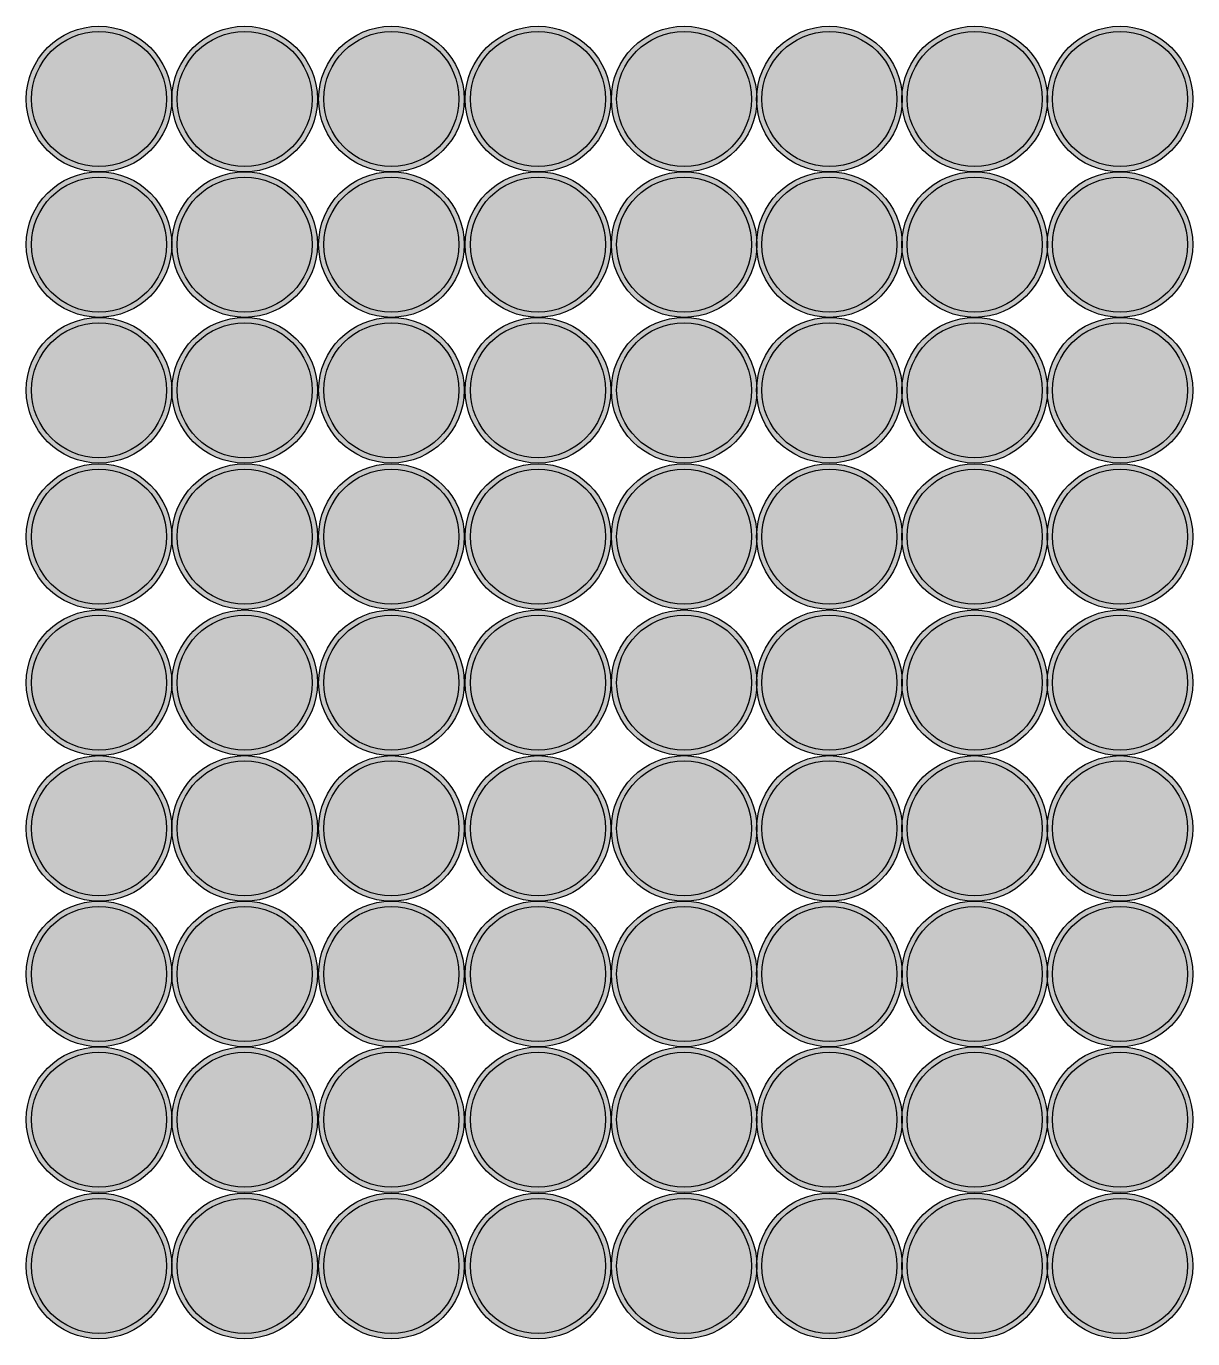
# Model space of a CAD drawing. Header units: inches. Extents: x 2620 to 4317, y 1826 to 2873.
# Drawn here: x 3788.92 to 3816.5, y 2212.78 to 2243.8 of the extents above; entities that cross this region are included whole.
import ezdxf

# ---------------------------------------------------------------- set-up
doc = ezdxf.new("R2010")
doc.units = ezdxf.units.IN
doc.header["$MEASUREMENT"] = 0

msp = doc.modelspace()

# ---------------------------------------------------------------- hatches: boundary and pattern name
h = msp.add_hatch(color=256)
h.dxf.hatch_style = 1
h.set_gradient(color1=(41, 49, 137), color2=(19, 103, 52), tint=1, name='INVCURVED')
h.paths.add_polyline_path([(3788.91862, 2242.08001, 1), (3792.35862, 2242.08001, 1)])
h.paths.add_polyline_path([(3792.23362, 2242.08001, -1), (3789.04362, 2242.08001, -1)], flags=16)
h = msp.add_hatch(color=256)
h.dxf.hatch_style = 1
h.set_gradient(color1=(41, 49, 137), color2=(19, 103, 52), tint=1, name='INVCURVED')
h.paths.add_polyline_path([(3792.36235, 2242.08001, 1), (3795.80235, 2242.08001, 1)])
h.paths.add_polyline_path([(3795.67735, 2242.08001, -1), (3792.48735, 2242.08001, -1)], flags=16)
h = msp.add_hatch(color=256)
h.dxf.hatch_style = 1
h.set_gradient(color1=(41, 49, 137), color2=(19, 103, 52), tint=1, name='INVCURVED')
h.paths.add_polyline_path([(3795.8309, 2242.08001, 1), (3799.2709, 2242.08001, 1)])
h.paths.add_polyline_path([(3799.1459, 2242.08001, -1), (3795.9559, 2242.08001, -1)], flags=16)
h = msp.add_hatch(color=256)
h.dxf.hatch_style = 1
h.set_gradient(color1=(41, 49, 137), color2=(19, 103, 52), tint=1, name='INVCURVED')
h.paths.add_polyline_path([(3799.29709, 2242.08001, 1), (3802.73709, 2242.08001, 1)])
h.paths.add_polyline_path([(3802.61209, 2242.08001, -1), (3799.42209, 2242.08001, -1)], flags=16)
h = msp.add_hatch(color=256)
h.dxf.hatch_style = 1
h.set_gradient(color1=(41, 49, 137), color2=(19, 103, 52), tint=1, name='INVCURVED')
h.paths.add_polyline_path([(3802.75103, 2242.08001, 1), (3806.19103, 2242.08001, 1)])
h.paths.add_polyline_path([(3806.06603, 2242.08001, -1), (3802.87603, 2242.08001, -1)], flags=16)
h = msp.add_hatch(color=256)
h.dxf.hatch_style = 1
h.set_gradient(color1=(41, 49, 137), color2=(19, 103, 52), tint=1, name='INVCURVED')
h.paths.add_polyline_path([(3806.1858, 2242.08001, 1), (3809.6258, 2242.08001, 1)])
h.paths.add_polyline_path([(3809.5008, 2242.08001, -1), (3806.3108, 2242.08001, -1)], flags=16)
h = msp.add_hatch(color=256)
h.dxf.hatch_style = 1
h.set_gradient(color1=(41, 49, 137), color2=(19, 103, 52), tint=1, name='INVCURVED')
h.paths.add_polyline_path([(3809.62057, 2242.08001, 1), (3813.06057, 2242.08001, 1)])
h.paths.add_polyline_path([(3812.93557, 2242.08001, -1), (3809.74557, 2242.08001, -1)], flags=16)
h = msp.add_hatch(color=256)
h.dxf.hatch_style = 1
h.set_gradient(color1=(41, 49, 137), color2=(19, 103, 52), tint=1, name='INVCURVED')
h.paths.add_polyline_path([(3813.05515, 2242.08001, 1), (3816.49515, 2242.08001, 1)])
h.paths.add_polyline_path([(3816.37015, 2242.08001, -1), (3813.18015, 2242.08001, -1)], flags=16)
h = msp.add_hatch(color=256)
h.dxf.hatch_style = 1
h.set_gradient(color1=(242, 103, 34), color2=(248, 153, 30), tint=1)
h.paths.add_polyline_path([(3792.23362, 2242.08001, 1), (3789.04362, 2242.08001, 1)])
h = msp.add_hatch(color=256)
h.dxf.hatch_style = 1
h.set_gradient(color1=(242, 103, 34), color2=(248, 153, 30), tint=1)
h.paths.add_polyline_path([(3795.67735, 2242.08001, 1), (3792.48735, 2242.08001, 1)])
h = msp.add_hatch(color=256)
h.dxf.hatch_style = 1
h.set_gradient(color1=(242, 103, 34), color2=(248, 153, 30), tint=1)
h.paths.add_polyline_path([(3799.1459, 2242.08001, 1), (3795.9559, 2242.08001, 1)])
h = msp.add_hatch(color=256)
h.dxf.hatch_style = 1
h.set_gradient(color1=(242, 103, 34), color2=(248, 153, 30), tint=1)
h.paths.add_polyline_path([(3802.61209, 2242.08001, 1), (3799.42209, 2242.08001, 1)])
h = msp.add_hatch(color=256)
h.dxf.hatch_style = 1
h.set_gradient(color1=(242, 103, 34), color2=(248, 153, 30), tint=1)
h.paths.add_polyline_path([(3806.06603, 2242.08001, 1), (3802.87603, 2242.08001, 1)])
h = msp.add_hatch(color=256)
h.dxf.hatch_style = 1
h.set_gradient(color1=(242, 103, 34), color2=(248, 153, 30), tint=1)
h.paths.add_polyline_path([(3809.5008, 2242.08001, 1), (3806.3108, 2242.08001, 1)])
h = msp.add_hatch(color=256)
h.dxf.hatch_style = 1
h.set_gradient(color1=(242, 103, 34), color2=(248, 153, 30), tint=1)
h.paths.add_polyline_path([(3812.93557, 2242.08001, 1), (3809.74557, 2242.08001, 1)])
h = msp.add_hatch(color=256)
h.dxf.hatch_style = 1
h.set_gradient(color1=(242, 103, 34), color2=(248, 153, 30), tint=1)
h.paths.add_polyline_path([(3816.37015, 2242.08001, 1), (3813.18015, 2242.08001, 1)])
h = msp.add_hatch(color=256)
h.dxf.hatch_style = 1
h.set_gradient(color1=(41, 49, 137), color2=(19, 103, 52), tint=1, name='INVCURVED')
h.paths.add_polyline_path([(3788.91862, 2238.64107, 1), (3792.35862, 2238.64107, 1)])
h.paths.add_polyline_path([(3792.23362, 2238.64107, -1), (3789.04362, 2238.64107, -1)], flags=16)
h = msp.add_hatch(color=256)
h.dxf.hatch_style = 1
h.set_gradient(color1=(41, 49, 137), color2=(19, 103, 52), tint=1, name='INVCURVED')
h.paths.add_polyline_path([(3792.36235, 2238.64107, 1), (3795.80235, 2238.64107, 1)])
h.paths.add_polyline_path([(3795.67735, 2238.64107, -1), (3792.48735, 2238.64107, -1)], flags=16)
h = msp.add_hatch(color=256)
h.dxf.hatch_style = 1
h.set_gradient(color1=(41, 49, 137), color2=(19, 103, 52), tint=1, name='INVCURVED')
h.paths.add_polyline_path([(3795.8309, 2238.64107, 1), (3799.2709, 2238.64107, 1)])
h.paths.add_polyline_path([(3799.1459, 2238.64107, -1), (3795.9559, 2238.64107, -1)], flags=16)
h = msp.add_hatch(color=256)
h.dxf.hatch_style = 1
h.set_gradient(color1=(41, 49, 137), color2=(19, 103, 52), tint=1, name='INVCURVED')
h.paths.add_polyline_path([(3799.29709, 2238.64107, 1), (3802.73709, 2238.64107, 1)])
h.paths.add_polyline_path([(3802.61209, 2238.64107, -1), (3799.42209, 2238.64107, -1)], flags=16)
h = msp.add_hatch(color=256)
h.dxf.hatch_style = 1
h.set_gradient(color1=(41, 49, 137), color2=(19, 103, 52), tint=1, name='INVCURVED')
h.paths.add_polyline_path([(3802.75103, 2238.64107, 1), (3806.19103, 2238.64107, 1)])
h.paths.add_polyline_path([(3806.06603, 2238.64107, -1), (3802.87603, 2238.64107, -1)], flags=16)
h = msp.add_hatch(color=256)
h.dxf.hatch_style = 1
h.set_gradient(color1=(41, 49, 137), color2=(19, 103, 52), tint=1, name='INVCURVED')
h.paths.add_polyline_path([(3806.1858, 2238.64107, 1), (3809.6258, 2238.64107, 1)])
h.paths.add_polyline_path([(3809.5008, 2238.64107, -1), (3806.3108, 2238.64107, -1)], flags=16)
h = msp.add_hatch(color=256)
h.dxf.hatch_style = 1
h.set_gradient(color1=(41, 49, 137), color2=(19, 103, 52), tint=1, name='INVCURVED')
h.paths.add_polyline_path([(3809.62057, 2238.64107, 1), (3813.06057, 2238.64107, 1)])
h.paths.add_polyline_path([(3812.93557, 2238.64107, -1), (3809.74557, 2238.64107, -1)], flags=16)
h = msp.add_hatch(color=256)
h.dxf.hatch_style = 1
h.set_gradient(color1=(41, 49, 137), color2=(19, 103, 52), tint=1, name='INVCURVED')
h.paths.add_polyline_path([(3813.05515, 2238.64107, 1), (3816.49515, 2238.64107, 1)])
h.paths.add_polyline_path([(3816.37015, 2238.64107, -1), (3813.18015, 2238.64107, -1)], flags=16)
h = msp.add_hatch(color=256)
h.dxf.hatch_style = 1
h.set_gradient(color1=(242, 103, 34), color2=(248, 153, 30), tint=1)
h.paths.add_polyline_path([(3792.23362, 2238.64107, 1), (3789.04362, 2238.64107, 1)])
h = msp.add_hatch(color=256)
h.dxf.hatch_style = 1
h.set_gradient(color1=(242, 103, 34), color2=(248, 153, 30), tint=1)
h.paths.add_polyline_path([(3795.67735, 2238.64107, 1), (3792.48735, 2238.64107, 1)])
h = msp.add_hatch(color=256)
h.dxf.hatch_style = 1
h.set_gradient(color1=(242, 103, 34), color2=(248, 153, 30), tint=1)
h.paths.add_polyline_path([(3799.1459, 2238.64107, 1), (3795.9559, 2238.64107, 1)])
h = msp.add_hatch(color=256)
h.dxf.hatch_style = 1
h.set_gradient(color1=(242, 103, 34), color2=(248, 153, 30), tint=1)
h.paths.add_polyline_path([(3802.61209, 2238.64107, 1), (3799.42209, 2238.64107, 1)])
h = msp.add_hatch(color=256)
h.dxf.hatch_style = 1
h.set_gradient(color1=(242, 103, 34), color2=(248, 153, 30), tint=1)
h.paths.add_polyline_path([(3806.06603, 2238.64107, 1), (3802.87603, 2238.64107, 1)])
h = msp.add_hatch(color=256)
h.dxf.hatch_style = 1
h.set_gradient(color1=(242, 103, 34), color2=(248, 153, 30), tint=1)
h.paths.add_polyline_path([(3809.5008, 2238.64107, 1), (3806.3108, 2238.64107, 1)])
h = msp.add_hatch(color=256)
h.dxf.hatch_style = 1
h.set_gradient(color1=(242, 103, 34), color2=(248, 153, 30), tint=1)
h.paths.add_polyline_path([(3812.93557, 2238.64107, 1), (3809.74557, 2238.64107, 1)])
h = msp.add_hatch(color=256)
h.dxf.hatch_style = 1
h.set_gradient(color1=(242, 103, 34), color2=(248, 153, 30), tint=1)
h.paths.add_polyline_path([(3816.37015, 2238.64107, 1), (3813.18015, 2238.64107, 1)])
h = msp.add_hatch(color=256)
h.dxf.hatch_style = 1
h.set_gradient(color1=(41, 49, 137), color2=(19, 103, 52), tint=1, name='INVCURVED')
h.paths.add_polyline_path([(3788.91862, 2235.19754, 1), (3792.35862, 2235.19754, 1)])
h.paths.add_polyline_path([(3792.23362, 2235.19754, -1), (3789.04362, 2235.19754, -1)], flags=16)
h = msp.add_hatch(color=256)
h.dxf.hatch_style = 1
h.set_gradient(color1=(41, 49, 137), color2=(19, 103, 52), tint=1, name='INVCURVED')
h.paths.add_polyline_path([(3792.36235, 2235.19754, 1), (3795.80235, 2235.19754, 1)])
h.paths.add_polyline_path([(3795.67735, 2235.19754, -1), (3792.48735, 2235.19754, -1)], flags=16)
h = msp.add_hatch(color=256)
h.dxf.hatch_style = 1
h.set_gradient(color1=(41, 49, 137), color2=(19, 103, 52), tint=1, name='INVCURVED')
h.paths.add_polyline_path([(3795.8309, 2235.19754, 1), (3799.2709, 2235.19754, 1)])
h.paths.add_polyline_path([(3799.1459, 2235.19754, -1), (3795.9559, 2235.19754, -1)], flags=16)
h = msp.add_hatch(color=256)
h.dxf.hatch_style = 1
h.set_gradient(color1=(41, 49, 137), color2=(19, 103, 52), tint=1, name='INVCURVED')
h.paths.add_polyline_path([(3799.29709, 2235.19754, 1), (3802.73709, 2235.19754, 1)])
h.paths.add_polyline_path([(3802.61209, 2235.19754, -1), (3799.42209, 2235.19754, -1)], flags=16)
h = msp.add_hatch(color=256)
h.dxf.hatch_style = 1
h.set_gradient(color1=(41, 49, 137), color2=(19, 103, 52), tint=1, name='INVCURVED')
h.paths.add_polyline_path([(3802.75103, 2235.19754, 1), (3806.19103, 2235.19754, 1)])
h.paths.add_polyline_path([(3806.06603, 2235.19754, -1), (3802.87603, 2235.19754, -1)], flags=16)
h = msp.add_hatch(color=256)
h.dxf.hatch_style = 1
h.set_gradient(color1=(41, 49, 137), color2=(19, 103, 52), tint=1, name='INVCURVED')
h.paths.add_polyline_path([(3806.1858, 2235.19754, 1), (3809.6258, 2235.19754, 1)])
h.paths.add_polyline_path([(3809.5008, 2235.19754, -1), (3806.3108, 2235.19754, -1)], flags=16)
h = msp.add_hatch(color=256)
h.dxf.hatch_style = 1
h.set_gradient(color1=(41, 49, 137), color2=(19, 103, 52), tint=1, name='INVCURVED')
h.paths.add_polyline_path([(3809.62057, 2235.19754, 1), (3813.06057, 2235.19754, 1)])
h.paths.add_polyline_path([(3812.93557, 2235.19754, -1), (3809.74557, 2235.19754, -1)], flags=16)
h = msp.add_hatch(color=256)
h.dxf.hatch_style = 1
h.set_gradient(color1=(41, 49, 137), color2=(19, 103, 52), tint=1, name='INVCURVED')
h.paths.add_polyline_path([(3813.05515, 2235.19754, 1), (3816.49515, 2235.19754, 1)])
h.paths.add_polyline_path([(3816.37015, 2235.19754, -1), (3813.18015, 2235.19754, -1)], flags=16)
h = msp.add_hatch(color=256)
h.dxf.hatch_style = 1
h.set_gradient(color1=(242, 103, 34), color2=(248, 153, 30), tint=1)
h.paths.add_polyline_path([(3792.23362, 2235.19754, 1), (3789.04362, 2235.19754, 1)])
h = msp.add_hatch(color=256)
h.dxf.hatch_style = 1
h.set_gradient(color1=(242, 103, 34), color2=(248, 153, 30), tint=1)
h.paths.add_polyline_path([(3795.67735, 2235.19754, 1), (3792.48735, 2235.19754, 1)])
h = msp.add_hatch(color=256)
h.dxf.hatch_style = 1
h.set_gradient(color1=(242, 103, 34), color2=(248, 153, 30), tint=1)
h.paths.add_polyline_path([(3799.1459, 2235.19754, 1), (3795.9559, 2235.19754, 1)])
h = msp.add_hatch(color=256)
h.dxf.hatch_style = 1
h.set_gradient(color1=(242, 103, 34), color2=(248, 153, 30), tint=1)
h.paths.add_polyline_path([(3802.61209, 2235.19754, 1), (3799.42209, 2235.19754, 1)])
h = msp.add_hatch(color=256)
h.dxf.hatch_style = 1
h.set_gradient(color1=(242, 103, 34), color2=(248, 153, 30), tint=1)
h.paths.add_polyline_path([(3806.06603, 2235.19754, 1), (3802.87603, 2235.19754, 1)])
h = msp.add_hatch(color=256)
h.dxf.hatch_style = 1
h.set_gradient(color1=(242, 103, 34), color2=(248, 153, 30), tint=1)
h.paths.add_polyline_path([(3809.5008, 2235.19754, 1), (3806.3108, 2235.19754, 1)])
h = msp.add_hatch(color=256)
h.dxf.hatch_style = 1
h.set_gradient(color1=(242, 103, 34), color2=(248, 153, 30), tint=1)
h.paths.add_polyline_path([(3812.93557, 2235.19754, 1), (3809.74557, 2235.19754, 1)])
h = msp.add_hatch(color=256)
h.dxf.hatch_style = 1
h.set_gradient(color1=(242, 103, 34), color2=(248, 153, 30), tint=1)
h.paths.add_polyline_path([(3816.37015, 2235.19754, 1), (3813.18015, 2235.19754, 1)])
h = msp.add_hatch(color=256)
h.dxf.hatch_style = 1
h.set_gradient(color1=(41, 49, 137), color2=(19, 103, 52), tint=1, name='INVCURVED')
h.paths.add_polyline_path([(3788.91862, 2231.74018, 1), (3792.35862, 2231.74018, 1)])
h.paths.add_polyline_path([(3792.23362, 2231.74018, -1), (3789.04362, 2231.74018, -1)], flags=16)
h = msp.add_hatch(color=256)
h.dxf.hatch_style = 1
h.set_gradient(color1=(242, 103, 34), color2=(248, 153, 30), tint=1)
h.paths.add_polyline_path([(3792.23362, 2231.74018, 1), (3789.04362, 2231.74018, 1)])
h = msp.add_hatch(color=256)
h.dxf.hatch_style = 1
h.set_gradient(color1=(41, 49, 137), color2=(19, 103, 52), tint=1, name='INVCURVED')
h.paths.add_polyline_path([(3792.36235, 2231.74018, 1), (3795.80235, 2231.74018, 1)])
h.paths.add_polyline_path([(3795.67735, 2231.74018, -1), (3792.48735, 2231.74018, -1)], flags=16)
h = msp.add_hatch(color=256)
h.dxf.hatch_style = 1
h.set_gradient(color1=(242, 103, 34), color2=(248, 153, 30), tint=1)
h.paths.add_polyline_path([(3795.67735, 2231.74018, 1), (3792.48735, 2231.74018, 1)])
h = msp.add_hatch(color=256)
h.dxf.hatch_style = 1
h.set_gradient(color1=(41, 49, 137), color2=(19, 103, 52), tint=1, name='INVCURVED')
h.paths.add_polyline_path([(3795.8309, 2231.74018, 1), (3799.2709, 2231.74018, 1)])
h.paths.add_polyline_path([(3799.1459, 2231.74018, -1), (3795.9559, 2231.74018, -1)], flags=16)
h = msp.add_hatch(color=256)
h.dxf.hatch_style = 1
h.set_gradient(color1=(242, 103, 34), color2=(248, 153, 30), tint=1)
h.paths.add_polyline_path([(3799.1459, 2231.74018, 1), (3795.9559, 2231.74018, 1)])
h = msp.add_hatch(color=256)
h.dxf.hatch_style = 1
h.set_gradient(color1=(41, 49, 137), color2=(19, 103, 52), tint=1, name='INVCURVED')
h.paths.add_polyline_path([(3799.29709, 2231.74018, 1), (3802.73709, 2231.74018, 1)])
h.paths.add_polyline_path([(3802.61209, 2231.74018, -1), (3799.42209, 2231.74018, -1)], flags=16)
h = msp.add_hatch(color=256)
h.dxf.hatch_style = 1
h.set_gradient(color1=(242, 103, 34), color2=(248, 153, 30), tint=1)
h.paths.add_polyline_path([(3802.61209, 2231.74018, 1), (3799.42209, 2231.74018, 1)])
h = msp.add_hatch(color=256)
h.dxf.hatch_style = 1
h.set_gradient(color1=(41, 49, 137), color2=(19, 103, 52), tint=1, name='INVCURVED')
h.paths.add_polyline_path([(3802.75103, 2231.74018, 1), (3806.19103, 2231.74018, 1)])
h.paths.add_polyline_path([(3806.06603, 2231.74018, -1), (3802.87603, 2231.74018, -1)], flags=16)
h = msp.add_hatch(color=256)
h.dxf.hatch_style = 1
h.set_gradient(color1=(242, 103, 34), color2=(248, 153, 30), tint=1)
h.paths.add_polyline_path([(3806.06603, 2231.74018, 1), (3802.87603, 2231.74018, 1)])
h = msp.add_hatch(color=256)
h.dxf.hatch_style = 1
h.set_gradient(color1=(41, 49, 137), color2=(19, 103, 52), tint=1, name='INVCURVED')
h.paths.add_polyline_path([(3806.1858, 2231.74018, 1), (3809.6258, 2231.74018, 1)])
h.paths.add_polyline_path([(3809.5008, 2231.74018, -1), (3806.3108, 2231.74018, -1)], flags=16)
h = msp.add_hatch(color=256)
h.dxf.hatch_style = 1
h.set_gradient(color1=(242, 103, 34), color2=(248, 153, 30), tint=1)
h.paths.add_polyline_path([(3809.5008, 2231.74018, 1), (3806.3108, 2231.74018, 1)])
h = msp.add_hatch(color=256)
h.dxf.hatch_style = 1
h.set_gradient(color1=(41, 49, 137), color2=(19, 103, 52), tint=1, name='INVCURVED')
h.paths.add_polyline_path([(3809.62057, 2231.74018, 1), (3813.06057, 2231.74018, 1)])
h.paths.add_polyline_path([(3812.93557, 2231.74018, -1), (3809.74557, 2231.74018, -1)], flags=16)
h = msp.add_hatch(color=256)
h.dxf.hatch_style = 1
h.set_gradient(color1=(242, 103, 34), color2=(248, 153, 30), tint=1)
h.paths.add_polyline_path([(3812.93557, 2231.74018, 1), (3809.74557, 2231.74018, 1)])
h = msp.add_hatch(color=256)
h.dxf.hatch_style = 1
h.set_gradient(color1=(41, 49, 137), color2=(19, 103, 52), tint=1, name='INVCURVED')
h.paths.add_polyline_path([(3813.05515, 2231.74018, 1), (3816.49515, 2231.74018, 1)])
h.paths.add_polyline_path([(3816.37015, 2231.74018, -1), (3813.18015, 2231.74018, -1)], flags=16)
h = msp.add_hatch(color=256)
h.dxf.hatch_style = 1
h.set_gradient(color1=(242, 103, 34), color2=(248, 153, 30), tint=1)
h.paths.add_polyline_path([(3816.37015, 2231.74018, 1), (3813.18015, 2231.74018, 1)])
h = msp.add_hatch(color=256)
h.dxf.hatch_style = 1
h.set_gradient(color1=(41, 49, 137), color2=(19, 103, 52), tint=1, name='INVCURVED')
h.paths.add_polyline_path([(3788.91862, 2228.28591, 1), (3792.35862, 2228.28591, 1)])
h.paths.add_polyline_path([(3792.23362, 2228.28591, -1), (3789.04362, 2228.28591, -1)], flags=16)
h = msp.add_hatch(color=256)
h.dxf.hatch_style = 1
h.set_gradient(color1=(242, 103, 34), color2=(248, 153, 30), tint=1)
h.paths.add_polyline_path([(3792.23362, 2228.28591, 1), (3789.04362, 2228.28591, 1)])
h = msp.add_hatch(color=256)
h.dxf.hatch_style = 1
h.set_gradient(color1=(41, 49, 137), color2=(19, 103, 52), tint=1, name='INVCURVED')
h.paths.add_polyline_path([(3792.36235, 2228.28591, 1), (3795.80235, 2228.28591, 1)])
h.paths.add_polyline_path([(3795.67735, 2228.28591, -1), (3792.48735, 2228.28591, -1)], flags=16)
h = msp.add_hatch(color=256)
h.dxf.hatch_style = 1
h.set_gradient(color1=(242, 103, 34), color2=(248, 153, 30), tint=1)
h.paths.add_polyline_path([(3795.67735, 2228.28591, 1), (3792.48735, 2228.28591, 1)])
h = msp.add_hatch(color=256)
h.dxf.hatch_style = 1
h.set_gradient(color1=(41, 49, 137), color2=(19, 103, 52), tint=1, name='INVCURVED')
h.paths.add_polyline_path([(3795.8309, 2228.28591, 1), (3799.2709, 2228.28591, 1)])
h.paths.add_polyline_path([(3799.1459, 2228.28591, -1), (3795.9559, 2228.28591, -1)], flags=16)
h = msp.add_hatch(color=256)
h.dxf.hatch_style = 1
h.set_gradient(color1=(242, 103, 34), color2=(248, 153, 30), tint=1)
h.paths.add_polyline_path([(3799.1459, 2228.28591, 1), (3795.9559, 2228.28591, 1)])
h = msp.add_hatch(color=256)
h.dxf.hatch_style = 1
h.set_gradient(color1=(41, 49, 137), color2=(19, 103, 52), tint=1, name='INVCURVED')
h.paths.add_polyline_path([(3799.29709, 2228.28591, 1), (3802.73709, 2228.28591, 1)])
h.paths.add_polyline_path([(3802.61209, 2228.28591, -1), (3799.42209, 2228.28591, -1)], flags=16)
h = msp.add_hatch(color=256)
h.dxf.hatch_style = 1
h.set_gradient(color1=(242, 103, 34), color2=(248, 153, 30), tint=1)
h.paths.add_polyline_path([(3802.61209, 2228.28591, 1), (3799.42209, 2228.28591, 1)])
h = msp.add_hatch(color=256)
h.dxf.hatch_style = 1
h.set_gradient(color1=(41, 49, 137), color2=(19, 103, 52), tint=1, name='INVCURVED')
h.paths.add_polyline_path([(3802.75103, 2228.28591, 1), (3806.19103, 2228.28591, 1)])
h.paths.add_polyline_path([(3806.06603, 2228.28591, -1), (3802.87603, 2228.28591, -1)], flags=16)
h = msp.add_hatch(color=256)
h.dxf.hatch_style = 1
h.set_gradient(color1=(242, 103, 34), color2=(248, 153, 30), tint=1)
h.paths.add_polyline_path([(3806.06603, 2228.28591, 1), (3802.87603, 2228.28591, 1)])
h = msp.add_hatch(color=256)
h.dxf.hatch_style = 1
h.set_gradient(color1=(41, 49, 137), color2=(19, 103, 52), tint=1, name='INVCURVED')
h.paths.add_polyline_path([(3806.1858, 2228.28591, 1), (3809.6258, 2228.28591, 1)])
h.paths.add_polyline_path([(3809.5008, 2228.28591, -1), (3806.3108, 2228.28591, -1)], flags=16)
h = msp.add_hatch(color=256)
h.dxf.hatch_style = 1
h.set_gradient(color1=(242, 103, 34), color2=(248, 153, 30), tint=1)
h.paths.add_polyline_path([(3809.5008, 2228.28591, 1), (3806.3108, 2228.28591, 1)])
h = msp.add_hatch(color=256)
h.dxf.hatch_style = 1
h.set_gradient(color1=(41, 49, 137), color2=(19, 103, 52), tint=1, name='INVCURVED')
h.paths.add_polyline_path([(3809.62057, 2228.28591, 1), (3813.06057, 2228.28591, 1)])
h.paths.add_polyline_path([(3812.93557, 2228.28591, -1), (3809.74557, 2228.28591, -1)], flags=16)
h = msp.add_hatch(color=256)
h.dxf.hatch_style = 1
h.set_gradient(color1=(242, 103, 34), color2=(248, 153, 30), tint=1)
h.paths.add_polyline_path([(3812.93557, 2228.28591, 1), (3809.74557, 2228.28591, 1)])
h = msp.add_hatch(color=256)
h.dxf.hatch_style = 1
h.set_gradient(color1=(41, 49, 137), color2=(19, 103, 52), tint=1, name='INVCURVED')
h.paths.add_polyline_path([(3813.05515, 2228.28591, 1), (3816.49515, 2228.28591, 1)])
h.paths.add_polyline_path([(3816.37015, 2228.28591, -1), (3813.18015, 2228.28591, -1)], flags=16)
h = msp.add_hatch(color=256)
h.dxf.hatch_style = 1
h.set_gradient(color1=(242, 103, 34), color2=(248, 153, 30), tint=1)
h.paths.add_polyline_path([(3816.37015, 2228.28591, 1), (3813.18015, 2228.28591, 1)])
h = msp.add_hatch(color=256)
h.dxf.hatch_style = 1
h.set_gradient(color1=(41, 49, 137), color2=(19, 103, 52), tint=1, name='INVCURVED')
h.paths.add_polyline_path([(3788.91862, 2224.84336, 1), (3792.35862, 2224.84336, 1)])
h.paths.add_polyline_path([(3792.23362, 2224.84336, -1), (3789.04362, 2224.84336, -1)], flags=16)
h = msp.add_hatch(color=256)
h.dxf.hatch_style = 1
h.set_gradient(color1=(242, 103, 34), color2=(248, 153, 30), tint=1)
h.paths.add_polyline_path([(3792.23362, 2224.84336, 1), (3789.04362, 2224.84336, 1)])
h = msp.add_hatch(color=256)
h.dxf.hatch_style = 1
h.set_gradient(color1=(41, 49, 137), color2=(19, 103, 52), tint=1, name='INVCURVED')
h.paths.add_polyline_path([(3792.36235, 2224.84336, 1), (3795.80235, 2224.84336, 1)])
h.paths.add_polyline_path([(3795.67735, 2224.84336, -1), (3792.48735, 2224.84336, -1)], flags=16)
h = msp.add_hatch(color=256)
h.dxf.hatch_style = 1
h.set_gradient(color1=(242, 103, 34), color2=(248, 153, 30), tint=1)
h.paths.add_polyline_path([(3795.67735, 2224.84336, 1), (3792.48735, 2224.84336, 1)])
h = msp.add_hatch(color=256)
h.dxf.hatch_style = 1
h.set_gradient(color1=(41, 49, 137), color2=(19, 103, 52), tint=1, name='INVCURVED')
h.paths.add_polyline_path([(3795.8309, 2224.84336, 1), (3799.2709, 2224.84336, 1)])
h.paths.add_polyline_path([(3799.1459, 2224.84336, -1), (3795.9559, 2224.84336, -1)], flags=16)
h = msp.add_hatch(color=256)
h.dxf.hatch_style = 1
h.set_gradient(color1=(242, 103, 34), color2=(248, 153, 30), tint=1)
h.paths.add_polyline_path([(3799.1459, 2224.84336, 1), (3795.9559, 2224.84336, 1)])
h = msp.add_hatch(color=256)
h.dxf.hatch_style = 1
h.set_gradient(color1=(41, 49, 137), color2=(19, 103, 52), tint=1, name='INVCURVED')
h.paths.add_polyline_path([(3799.29709, 2224.84336, 1), (3802.73709, 2224.84336, 1)])
h.paths.add_polyline_path([(3802.61209, 2224.84336, -1), (3799.42209, 2224.84336, -1)], flags=16)
h = msp.add_hatch(color=256)
h.dxf.hatch_style = 1
h.set_gradient(color1=(242, 103, 34), color2=(248, 153, 30), tint=1)
h.paths.add_polyline_path([(3802.61209, 2224.84336, 1), (3799.42209, 2224.84336, 1)])
h = msp.add_hatch(color=256)
h.dxf.hatch_style = 1
h.set_gradient(color1=(41, 49, 137), color2=(19, 103, 52), tint=1, name='INVCURVED')
h.paths.add_polyline_path([(3802.75103, 2224.84336, 1), (3806.19103, 2224.84336, 1)])
h.paths.add_polyline_path([(3806.06603, 2224.84336, -1), (3802.87603, 2224.84336, -1)], flags=16)
h = msp.add_hatch(color=256)
h.dxf.hatch_style = 1
h.set_gradient(color1=(242, 103, 34), color2=(248, 153, 30), tint=1)
h.paths.add_polyline_path([(3806.06603, 2224.84336, 1), (3802.87603, 2224.84336, 1)])
h = msp.add_hatch(color=256)
h.dxf.hatch_style = 1
h.set_gradient(color1=(41, 49, 137), color2=(19, 103, 52), tint=1, name='INVCURVED')
h.paths.add_polyline_path([(3806.1858, 2224.84336, 1), (3809.6258, 2224.84336, 1)])
h.paths.add_polyline_path([(3809.5008, 2224.84336, -1), (3806.3108, 2224.84336, -1)], flags=16)
h = msp.add_hatch(color=256)
h.dxf.hatch_style = 1
h.set_gradient(color1=(242, 103, 34), color2=(248, 153, 30), tint=1)
h.paths.add_polyline_path([(3809.5008, 2224.84336, 1), (3806.3108, 2224.84336, 1)])
h = msp.add_hatch(color=256)
h.dxf.hatch_style = 1
h.set_gradient(color1=(41, 49, 137), color2=(19, 103, 52), tint=1, name='INVCURVED')
h.paths.add_polyline_path([(3809.62057, 2224.84336, 1), (3813.06057, 2224.84336, 1)])
h.paths.add_polyline_path([(3812.93557, 2224.84336, -1), (3809.74557, 2224.84336, -1)], flags=16)
h = msp.add_hatch(color=256)
h.dxf.hatch_style = 1
h.set_gradient(color1=(242, 103, 34), color2=(248, 153, 30), tint=1)
h.paths.add_polyline_path([(3812.93557, 2224.84336, 1), (3809.74557, 2224.84336, 1)])
h = msp.add_hatch(color=256)
h.dxf.hatch_style = 1
h.set_gradient(color1=(41, 49, 137), color2=(19, 103, 52), tint=1, name='INVCURVED')
h.paths.add_polyline_path([(3813.05515, 2224.84336, 1), (3816.49515, 2224.84336, 1)])
h.paths.add_polyline_path([(3816.37015, 2224.84336, -1), (3813.18015, 2224.84336, -1)], flags=16)
h = msp.add_hatch(color=256)
h.dxf.hatch_style = 1
h.set_gradient(color1=(242, 103, 34), color2=(248, 153, 30), tint=1)
h.paths.add_polyline_path([(3816.37015, 2224.84336, 1), (3813.18015, 2224.84336, 1)])
h = msp.add_hatch(color=256)
h.dxf.hatch_style = 1
h.set_gradient(color1=(41, 49, 137), color2=(19, 103, 52), tint=1, name='INVCURVED')
h.paths.add_polyline_path([(3788.91862, 2221.40442, 1), (3792.35862, 2221.40442, 1)])
h.paths.add_polyline_path([(3792.23362, 2221.40442, -1), (3789.04362, 2221.40442, -1)], flags=16)
h = msp.add_hatch(color=256)
h.dxf.hatch_style = 1
h.set_gradient(color1=(242, 103, 34), color2=(248, 153, 30), tint=1)
h.paths.add_polyline_path([(3792.23362, 2221.40442, 1), (3789.04362, 2221.40442, 1)])
h = msp.add_hatch(color=256)
h.dxf.hatch_style = 1
h.set_gradient(color1=(41, 49, 137), color2=(19, 103, 52), tint=1, name='INVCURVED')
h.paths.add_polyline_path([(3792.36235, 2221.40442, 1), (3795.80235, 2221.40442, 1)])
h.paths.add_polyline_path([(3795.67735, 2221.40442, -1), (3792.48735, 2221.40442, -1)], flags=16)
h = msp.add_hatch(color=256)
h.dxf.hatch_style = 1
h.set_gradient(color1=(242, 103, 34), color2=(248, 153, 30), tint=1)
h.paths.add_polyline_path([(3795.67735, 2221.40442, 1), (3792.48735, 2221.40442, 1)])
h = msp.add_hatch(color=256)
h.dxf.hatch_style = 1
h.set_gradient(color1=(41, 49, 137), color2=(19, 103, 52), tint=1, name='INVCURVED')
h.paths.add_polyline_path([(3795.8309, 2221.40442, 1), (3799.2709, 2221.40442, 1)])
h.paths.add_polyline_path([(3799.1459, 2221.40442, -1), (3795.9559, 2221.40442, -1)], flags=16)
h = msp.add_hatch(color=256)
h.dxf.hatch_style = 1
h.set_gradient(color1=(242, 103, 34), color2=(248, 153, 30), tint=1)
h.paths.add_polyline_path([(3799.1459, 2221.40442, 1), (3795.9559, 2221.40442, 1)])
h = msp.add_hatch(color=256)
h.dxf.hatch_style = 1
h.set_gradient(color1=(41, 49, 137), color2=(19, 103, 52), tint=1, name='INVCURVED')
h.paths.add_polyline_path([(3799.29709, 2221.40442, 1), (3802.73709, 2221.40442, 1)])
h.paths.add_polyline_path([(3802.61209, 2221.40442, -1), (3799.42209, 2221.40442, -1)], flags=16)
h = msp.add_hatch(color=256)
h.dxf.hatch_style = 1
h.set_gradient(color1=(242, 103, 34), color2=(248, 153, 30), tint=1)
h.paths.add_polyline_path([(3802.61209, 2221.40442, 1), (3799.42209, 2221.40442, 1)])
h = msp.add_hatch(color=256)
h.dxf.hatch_style = 1
h.set_gradient(color1=(41, 49, 137), color2=(19, 103, 52), tint=1, name='INVCURVED')
h.paths.add_polyline_path([(3802.75103, 2221.40442, 1), (3806.19103, 2221.40442, 1)])
h.paths.add_polyline_path([(3806.06603, 2221.40442, -1), (3802.87603, 2221.40442, -1)], flags=16)
h = msp.add_hatch(color=256)
h.dxf.hatch_style = 1
h.set_gradient(color1=(242, 103, 34), color2=(248, 153, 30), tint=1)
h.paths.add_polyline_path([(3806.06603, 2221.40442, 1), (3802.87603, 2221.40442, 1)])
h = msp.add_hatch(color=256)
h.dxf.hatch_style = 1
h.set_gradient(color1=(41, 49, 137), color2=(19, 103, 52), tint=1, name='INVCURVED')
h.paths.add_polyline_path([(3806.1858, 2221.40442, 1), (3809.6258, 2221.40442, 1)])
h.paths.add_polyline_path([(3809.5008, 2221.40442, -1), (3806.3108, 2221.40442, -1)], flags=16)
h = msp.add_hatch(color=256)
h.dxf.hatch_style = 1
h.set_gradient(color1=(242, 103, 34), color2=(248, 153, 30), tint=1)
h.paths.add_polyline_path([(3809.5008, 2221.40442, 1), (3806.3108, 2221.40442, 1)])
h = msp.add_hatch(color=256)
h.dxf.hatch_style = 1
h.set_gradient(color1=(41, 49, 137), color2=(19, 103, 52), tint=1, name='INVCURVED')
h.paths.add_polyline_path([(3809.62057, 2221.40442, 1), (3813.06057, 2221.40442, 1)])
h.paths.add_polyline_path([(3812.93557, 2221.40442, -1), (3809.74557, 2221.40442, -1)], flags=16)
h = msp.add_hatch(color=256)
h.dxf.hatch_style = 1
h.set_gradient(color1=(242, 103, 34), color2=(248, 153, 30), tint=1)
h.paths.add_polyline_path([(3812.93557, 2221.40442, 1), (3809.74557, 2221.40442, 1)])
h = msp.add_hatch(color=256)
h.dxf.hatch_style = 1
h.set_gradient(color1=(41, 49, 137), color2=(19, 103, 52), tint=1, name='INVCURVED')
h.paths.add_polyline_path([(3813.05515, 2221.40442, 1), (3816.49515, 2221.40442, 1)])
h.paths.add_polyline_path([(3816.37015, 2221.40442, -1), (3813.18015, 2221.40442, -1)], flags=16)
h = msp.add_hatch(color=256)
h.dxf.hatch_style = 1
h.set_gradient(color1=(242, 103, 34), color2=(248, 153, 30), tint=1)
h.paths.add_polyline_path([(3816.37015, 2221.40442, 1), (3813.18015, 2221.40442, 1)])
h = msp.add_hatch(color=256)
h.dxf.hatch_style = 1
h.set_gradient(color1=(41, 49, 137), color2=(19, 103, 52), tint=1, name='INVCURVED')
h.paths.add_polyline_path([(3788.91862, 2217.96089, 1), (3792.35862, 2217.96089, 1)])
h.paths.add_polyline_path([(3792.23362, 2217.96089, -1), (3789.04362, 2217.96089, -1)], flags=16)
h = msp.add_hatch(color=256)
h.dxf.hatch_style = 1
h.set_gradient(color1=(242, 103, 34), color2=(248, 153, 30), tint=1)
h.paths.add_polyline_path([(3792.23362, 2217.96089, 1), (3789.04362, 2217.96089, 1)])
h = msp.add_hatch(color=256)
h.dxf.hatch_style = 1
h.set_gradient(color1=(41, 49, 137), color2=(19, 103, 52), tint=1, name='INVCURVED')
h.paths.add_polyline_path([(3792.36235, 2217.96089, 1), (3795.80235, 2217.96089, 1)])
h.paths.add_polyline_path([(3795.67735, 2217.96089, -1), (3792.48735, 2217.96089, -1)], flags=16)
h = msp.add_hatch(color=256)
h.dxf.hatch_style = 1
h.set_gradient(color1=(242, 103, 34), color2=(248, 153, 30), tint=1)
h.paths.add_polyline_path([(3795.67735, 2217.96089, 1), (3792.48735, 2217.96089, 1)])
h = msp.add_hatch(color=256)
h.dxf.hatch_style = 1
h.set_gradient(color1=(41, 49, 137), color2=(19, 103, 52), tint=1, name='INVCURVED')
h.paths.add_polyline_path([(3795.8309, 2217.96089, 1), (3799.2709, 2217.96089, 1)])
h.paths.add_polyline_path([(3799.1459, 2217.96089, -1), (3795.9559, 2217.96089, -1)], flags=16)
h = msp.add_hatch(color=256)
h.dxf.hatch_style = 1
h.set_gradient(color1=(242, 103, 34), color2=(248, 153, 30), tint=1)
h.paths.add_polyline_path([(3799.1459, 2217.96089, 1), (3795.9559, 2217.96089, 1)])
h = msp.add_hatch(color=256)
h.dxf.hatch_style = 1
h.set_gradient(color1=(41, 49, 137), color2=(19, 103, 52), tint=1, name='INVCURVED')
h.paths.add_polyline_path([(3799.29709, 2217.96089, 1), (3802.73709, 2217.96089, 1)])
h.paths.add_polyline_path([(3802.61209, 2217.96089, -1), (3799.42209, 2217.96089, -1)], flags=16)
h = msp.add_hatch(color=256)
h.dxf.hatch_style = 1
h.set_gradient(color1=(242, 103, 34), color2=(248, 153, 30), tint=1)
h.paths.add_polyline_path([(3802.61209, 2217.96089, 1), (3799.42209, 2217.96089, 1)])
h = msp.add_hatch(color=256)
h.dxf.hatch_style = 1
h.set_gradient(color1=(41, 49, 137), color2=(19, 103, 52), tint=1, name='INVCURVED')
h.paths.add_polyline_path([(3802.75103, 2217.96089, 1), (3806.19103, 2217.96089, 1)])
h.paths.add_polyline_path([(3806.06603, 2217.96089, -1), (3802.87603, 2217.96089, -1)], flags=16)
h = msp.add_hatch(color=256)
h.dxf.hatch_style = 1
h.set_gradient(color1=(242, 103, 34), color2=(248, 153, 30), tint=1)
h.paths.add_polyline_path([(3806.06603, 2217.96089, 1), (3802.87603, 2217.96089, 1)])
h = msp.add_hatch(color=256)
h.dxf.hatch_style = 1
h.set_gradient(color1=(41, 49, 137), color2=(19, 103, 52), tint=1, name='INVCURVED')
h.paths.add_polyline_path([(3806.1858, 2217.96089, 1), (3809.6258, 2217.96089, 1)])
h.paths.add_polyline_path([(3809.5008, 2217.96089, -1), (3806.3108, 2217.96089, -1)], flags=16)
h = msp.add_hatch(color=256)
h.dxf.hatch_style = 1
h.set_gradient(color1=(242, 103, 34), color2=(248, 153, 30), tint=1)
h.paths.add_polyline_path([(3809.5008, 2217.96089, 1), (3806.3108, 2217.96089, 1)])
h = msp.add_hatch(color=256)
h.dxf.hatch_style = 1
h.set_gradient(color1=(41, 49, 137), color2=(19, 103, 52), tint=1, name='INVCURVED')
h.paths.add_polyline_path([(3809.62057, 2217.96089, 1), (3813.06057, 2217.96089, 1)])
h.paths.add_polyline_path([(3812.93557, 2217.96089, -1), (3809.74557, 2217.96089, -1)], flags=16)
h = msp.add_hatch(color=256)
h.dxf.hatch_style = 1
h.set_gradient(color1=(242, 103, 34), color2=(248, 153, 30), tint=1)
h.paths.add_polyline_path([(3812.93557, 2217.96089, 1), (3809.74557, 2217.96089, 1)])
h = msp.add_hatch(color=256)
h.dxf.hatch_style = 1
h.set_gradient(color1=(41, 49, 137), color2=(19, 103, 52), tint=1, name='INVCURVED')
h.paths.add_polyline_path([(3813.05515, 2217.96089, 1), (3816.49515, 2217.96089, 1)])
h.paths.add_polyline_path([(3816.37015, 2217.96089, -1), (3813.18015, 2217.96089, -1)], flags=16)
h = msp.add_hatch(color=256)
h.dxf.hatch_style = 1
h.set_gradient(color1=(242, 103, 34), color2=(248, 153, 30), tint=1)
h.paths.add_polyline_path([(3816.37015, 2217.96089, 1), (3813.18015, 2217.96089, 1)])
h = msp.add_hatch(color=256)
h.dxf.hatch_style = 1
h.set_gradient(color1=(41, 49, 137), color2=(19, 103, 52), tint=1, name='INVCURVED')
h.paths.add_polyline_path([(3788.91862, 2214.50353, 1), (3792.35862, 2214.50353, 1)])
h.paths.add_polyline_path([(3792.23362, 2214.50353, -1), (3789.04362, 2214.50353, -1)], flags=16)
h = msp.add_hatch(color=256)
h.dxf.hatch_style = 1
h.set_gradient(color1=(41, 49, 137), color2=(19, 103, 52), tint=1, name='INVCURVED')
h.paths.add_polyline_path([(3792.36235, 2214.50353, 1), (3795.80235, 2214.50353, 1)])
h.paths.add_polyline_path([(3795.67735, 2214.50353, -1), (3792.48735, 2214.50353, -1)], flags=16)
h = msp.add_hatch(color=256)
h.dxf.hatch_style = 1
h.set_gradient(color1=(41, 49, 137), color2=(19, 103, 52), tint=1, name='INVCURVED')
h.paths.add_polyline_path([(3795.8309, 2214.50353, 1), (3799.2709, 2214.50353, 1)])
h.paths.add_polyline_path([(3799.1459, 2214.50353, -1), (3795.9559, 2214.50353, -1)], flags=16)
h = msp.add_hatch(color=256)
h.dxf.hatch_style = 1
h.set_gradient(color1=(41, 49, 137), color2=(19, 103, 52), tint=1, name='INVCURVED')
h.paths.add_polyline_path([(3799.29709, 2214.50353, 1), (3802.73709, 2214.50353, 1)])
h.paths.add_polyline_path([(3802.61209, 2214.50353, -1), (3799.42209, 2214.50353, -1)], flags=16)
h = msp.add_hatch(color=256)
h.dxf.hatch_style = 1
h.set_gradient(color1=(41, 49, 137), color2=(19, 103, 52), tint=1, name='INVCURVED')
h.paths.add_polyline_path([(3802.75103, 2214.50353, 1), (3806.19103, 2214.50353, 1)])
h.paths.add_polyline_path([(3806.06603, 2214.50353, -1), (3802.87603, 2214.50353, -1)], flags=16)
h = msp.add_hatch(color=256)
h.dxf.hatch_style = 1
h.set_gradient(color1=(41, 49, 137), color2=(19, 103, 52), tint=1, name='INVCURVED')
h.paths.add_polyline_path([(3806.1858, 2214.50353, 1), (3809.6258, 2214.50353, 1)])
h.paths.add_polyline_path([(3809.5008, 2214.50353, -1), (3806.3108, 2214.50353, -1)], flags=16)
h = msp.add_hatch(color=256)
h.dxf.hatch_style = 1
h.set_gradient(color1=(41, 49, 137), color2=(19, 103, 52), tint=1, name='INVCURVED')
h.paths.add_polyline_path([(3809.62057, 2214.50353, 1), (3813.06057, 2214.50353, 1)])
h.paths.add_polyline_path([(3812.93557, 2214.50353, -1), (3809.74557, 2214.50353, -1)], flags=16)
h = msp.add_hatch(color=256)
h.dxf.hatch_style = 1
h.set_gradient(color1=(41, 49, 137), color2=(19, 103, 52), tint=1, name='INVCURVED')
h.paths.add_polyline_path([(3813.05515, 2214.50353, 1), (3816.49515, 2214.50353, 1)])
h.paths.add_polyline_path([(3816.37015, 2214.50353, -1), (3813.18015, 2214.50353, -1)], flags=16)
h = msp.add_hatch(color=256)
h.dxf.hatch_style = 1
h.set_gradient(color1=(242, 103, 34), color2=(248, 153, 30), tint=1)
h.paths.add_polyline_path([(3792.23362, 2214.50353, 1), (3789.04362, 2214.50353, 1)])
h = msp.add_hatch(color=256)
h.dxf.hatch_style = 1
h.set_gradient(color1=(242, 103, 34), color2=(248, 153, 30), tint=1)
h.paths.add_polyline_path([(3795.67735, 2214.50353, 1), (3792.48735, 2214.50353, 1)])
h = msp.add_hatch(color=256)
h.dxf.hatch_style = 1
h.set_gradient(color1=(242, 103, 34), color2=(248, 153, 30), tint=1)
h.paths.add_polyline_path([(3799.1459, 2214.50353, 1), (3795.9559, 2214.50353, 1)])
h = msp.add_hatch(color=256)
h.dxf.hatch_style = 1
h.set_gradient(color1=(242, 103, 34), color2=(248, 153, 30), tint=1)
h.paths.add_polyline_path([(3802.61209, 2214.50353, 1), (3799.42209, 2214.50353, 1)])
h = msp.add_hatch(color=256)
h.dxf.hatch_style = 1
h.set_gradient(color1=(242, 103, 34), color2=(248, 153, 30), tint=1)
h.paths.add_polyline_path([(3806.06603, 2214.50353, 1), (3802.87603, 2214.50353, 1)])
h = msp.add_hatch(color=256)
h.dxf.hatch_style = 1
h.set_gradient(color1=(242, 103, 34), color2=(248, 153, 30), tint=1)
h.paths.add_polyline_path([(3809.5008, 2214.50353, 1), (3806.3108, 2214.50353, 1)])
h = msp.add_hatch(color=256)
h.dxf.hatch_style = 1
h.set_gradient(color1=(242, 103, 34), color2=(248, 153, 30), tint=1)
h.paths.add_polyline_path([(3812.93557, 2214.50353, 1), (3809.74557, 2214.50353, 1)])
h = msp.add_hatch(color=256)
h.dxf.hatch_style = 1
h.set_gradient(color1=(242, 103, 34), color2=(248, 153, 30), tint=1)
h.paths.add_polyline_path([(3816.37015, 2214.50353, 1), (3813.18015, 2214.50353, 1)])

# ---------------------------------------------------------------- linework, layer by layer
for centre, radius in [((3790.63862, 2242.08001), 1.72), ((3794.08235, 2242.08001), 1.72), ((3797.5509, 2242.08001), 1.72), ((3801.01709, 2242.08001), 1.72), ((3804.47103, 2242.08001), 1.72), ((3807.9058, 2242.08001), 1.72), ((3811.34057, 2242.08001), 1.72), ((3814.77515, 2242.08001), 1.72), ((3790.63862, 2242.08001), 1.595), ((3794.08235, 2242.08001), 1.595), ((3797.5509, 2242.08001), 1.595), ((3801.01709, 2242.08001), 1.595), ((3804.47103, 2242.08001), 1.595), ((3807.9058, 2242.08001), 1.595), ((3811.34057, 2242.08001), 1.595), ((3814.77515, 2242.08001), 1.595), ((3790.63862, 2238.64107), 1.72), ((3794.08235, 2238.64107), 1.72), ((3797.5509, 2238.64107), 1.72), ((3801.01709, 2238.64107), 1.72), ((3804.47103, 2238.64107), 1.72), ((3807.9058, 2238.64107), 1.72), ((3811.34057, 2238.64107), 1.72), ((3814.77515, 2238.64107), 1.72), ((3790.63862, 2238.64107), 1.595), ((3794.08235, 2238.64107), 1.595), ((3797.5509, 2238.64107), 1.595), ((3801.01709, 2238.64107), 1.595), ((3804.47103, 2238.64107), 1.595), ((3807.9058, 2238.64107), 1.595), ((3811.34057, 2238.64107), 1.595), ((3814.77515, 2238.64107), 1.595), ((3790.63862, 2235.19754), 1.72), ((3794.08235, 2235.19754), 1.72), ((3797.5509, 2235.19754), 1.72), ((3801.01709, 2235.19754), 1.72), ((3804.47103, 2235.19754), 1.72), ((3807.9058, 2235.19754), 1.72), ((3811.34057, 2235.19754), 1.72), ((3814.77515, 2235.19754), 1.72), ((3790.63862, 2235.19754), 1.595), ((3794.08235, 2235.19754), 1.595), ((3797.5509, 2235.19754), 1.595), ((3801.01709, 2235.19754), 1.595), ((3804.47103, 2235.19754), 1.595), ((3807.9058, 2235.19754), 1.595), ((3811.34057, 2235.19754), 1.595), ((3814.77515, 2235.19754), 1.595), ((3790.63862, 2231.74018), 1.72), ((3790.63862, 2231.74018), 1.595), ((3794.08235, 2231.74018), 1.72), ((3794.08235, 2231.74018), 1.595), ((3797.5509, 2231.74018), 1.72), ((3797.5509, 2231.74018), 1.595), ((3801.01709, 2231.74018), 1.72), ((3801.01709, 2231.74018), 1.595), ((3804.47103, 2231.74018), 1.72), ((3804.47103, 2231.74018), 1.595), ((3807.9058, 2231.74018), 1.72), ((3807.9058, 2231.74018), 1.595), ((3811.34057, 2231.74018), 1.72), ((3811.34057, 2231.74018), 1.595), ((3814.77515, 2231.74018), 1.72), ((3814.77515, 2231.74018), 1.595), ((3790.63862, 2228.28591), 1.72), ((3790.63862, 2228.28591), 1.595), ((3794.08235, 2228.28591), 1.72), ((3794.08235, 2228.28591), 1.595), ((3797.5509, 2228.28591), 1.72), ((3797.5509, 2228.28591), 1.595), ((3801.01709, 2228.28591), 1.72), ((3801.01709, 2228.28591), 1.595), ((3804.47103, 2228.28591), 1.72), ((3804.47103, 2228.28591), 1.595), ((3807.9058, 2228.28591), 1.72), ((3807.9058, 2228.28591), 1.595), ((3811.34057, 2228.28591), 1.72), ((3811.34057, 2228.28591), 1.595), ((3814.77515, 2228.28591), 1.72), ((3814.77515, 2228.28591), 1.595), ((3790.63862, 2224.84336), 1.72), ((3790.63862, 2224.84336), 1.595), ((3794.08235, 2224.84336), 1.72), ((3794.08235, 2224.84336), 1.595), ((3797.5509, 2224.84336), 1.72), ((3797.5509, 2224.84336), 1.595), ((3801.01709, 2224.84336), 1.72), ((3801.01709, 2224.84336), 1.595), ((3804.47103, 2224.84336), 1.72), ((3804.47103, 2224.84336), 1.595), ((3807.9058, 2224.84336), 1.72), ((3807.9058, 2224.84336), 1.595), ((3811.34057, 2224.84336), 1.72), ((3811.34057, 2224.84336), 1.595), ((3814.77515, 2224.84336), 1.72), ((3814.77515, 2224.84336), 1.595), ((3790.63862, 2221.40442), 1.72), ((3790.63862, 2221.40442), 1.595), ((3794.08235, 2221.40442), 1.72), ((3794.08235, 2221.40442), 1.595), ((3797.5509, 2221.40442), 1.72), ((3797.5509, 2221.40442), 1.595), ((3801.01709, 2221.40442), 1.72), ((3801.01709, 2221.40442), 1.595), ((3804.47103, 2221.40442), 1.72), ((3804.47103, 2221.40442), 1.595), ((3807.9058, 2221.40442), 1.72), ((3807.9058, 2221.40442), 1.595), ((3811.34057, 2221.40442), 1.72), ((3811.34057, 2221.40442), 1.595), ((3814.77515, 2221.40442), 1.72), ((3814.77515, 2221.40442), 1.595), ((3790.63862, 2217.96089), 1.72), ((3790.63862, 2217.96089), 1.595), ((3794.08235, 2217.96089), 1.72), ((3794.08235, 2217.96089), 1.595), ((3797.5509, 2217.96089), 1.72), ((3797.5509, 2217.96089), 1.595), ((3801.01709, 2217.96089), 1.72), ((3801.01709, 2217.96089), 1.595), ((3804.47103, 2217.96089), 1.72), ((3804.47103, 2217.96089), 1.595), ((3807.9058, 2217.96089), 1.72), ((3807.9058, 2217.96089), 1.595), ((3811.34057, 2217.96089), 1.72), ((3811.34057, 2217.96089), 1.595), ((3814.77515, 2217.96089), 1.72), ((3814.77515, 2217.96089), 1.595), ((3790.63862, 2214.50353), 1.72), ((3794.08235, 2214.50353), 1.72), ((3797.5509, 2214.50353), 1.72), ((3801.01709, 2214.50353), 1.72), ((3804.47103, 2214.50353), 1.72), ((3807.9058, 2214.50353), 1.72), ((3811.34057, 2214.50353), 1.72), ((3814.77515, 2214.50353), 1.72), ((3790.63862, 2214.50353), 1.595), ((3794.08235, 2214.50353), 1.595), ((3797.5509, 2214.50353), 1.595), ((3801.01709, 2214.50353), 1.595), ((3804.47103, 2214.50353), 1.595), ((3807.9058, 2214.50353), 1.595), ((3811.34057, 2214.50353), 1.595), ((3814.77515, 2214.50353), 1.595)]:
    msp.add_circle(centre, radius)

doc.saveas('drawing.dxf')
